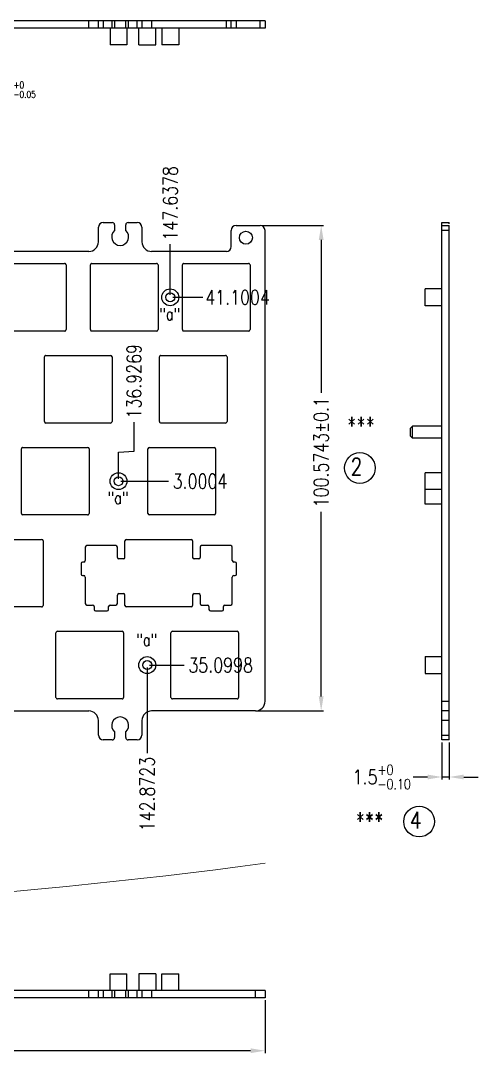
# Model space of a CAD drawing. Header units: inches. Extents: x 139 to 1075, y 623 to 991.
# Drawn here: x 467.6 to 562.3, y 669.1 to 884.4 of the extents above; entities that cross this region are included whole.
import ezdxf

# ---------------------------------------------------------------- set-up
doc = ezdxf.new("R2010")
doc.units = ezdxf.units.IN
doc.header["$LTSCALE"] = 1.21
doc.header["$MEASUREMENT"] = 0
doc.header["$PDMODE"] = 3
doc.header["$PDSIZE"] = 0.3125
doc.layers.get('0').update_dxf_attribs({"linetype": 'CONTINUOUS'})
doc.layers.get('Defpoints').update_dxf_attribs({"linetype": 'CONTINUOUS'})
doc.layers.add('尺寸', color=3, linetype='CONTINUOUS')
doc.styles.get("Standard").update_dxf_attribs({"font": 'simplex.shx', "width": 0.8, "bigfont": 'chineset.shx'})
doc.dimstyles.new('ISO-25', dxfattribs={"dimtxt": 3, "dimasz": 3, "dimexe": 0.5, "dimexo": 0.5, "dimgap": 0.5, "dimtad": 0, "dimdec": 4, "dimdsep": 46, "dimtxsty": 'Standard', "dimcen": 0, "dimclrd": 256, "dimclre": 256, "dimclrt": 256, "dimadec": 4, "dimazin": 2, "dimtfac": 1, "dimtdec": 4, "dimtmove": 0, "dimatfit": 3, "dimfxl": 1, "dimtolj": 1, "dimarcsym": 0})
doc.dimstyles.new('複本 ISO-25', dxfattribs={"dimtxt": 2, "dimasz": 2, "dimexe": 0.5, "dimexo": 0.5, "dimgap": 0.5, "dimtad": 0, "dimlfac": 0.5, "dimdsep": 46, "dimtxsty": 'Standard', "dimcen": 0, "dimclrd": 256, "dimclre": 256, "dimclrt": 256, "dimazin": 2, "dimtp": 0.1, "dimtm": 0.1, "dimtfac": 1, "dimtmove": 0, "dimatfit": 3, "dimfxl": 1, "dimtolj": 1, "dimarcsym": 0})

# ---------------------------------------------------------------- blocks, each defined once
blk = doc.blocks.new('*D45')
at = {"layer": 'Defpoints', "color": 0, "transparency": 16777216}
for p in [(188.2, 682.02), (518.2, 682.02), (188.2, 671.06)]:
    blk.add_point(p, dxfattribs=at)
at = {"layer": '尺寸', "lineweight": -2, "transparency": 16777216}
for p, q in [((188.2, 681.52), (188.2, 670.56)), ((518.2, 681.52), (518.2, 670.56)), ((191.2, 671.06), (326.23, 671.06)), ((515.2, 671.06), (343.91, 671.06))]:
    blk.add_line(p, q, dxfattribs=at)
at = {"layer": '尺寸', "transparency": 16777216}
for points in [[(191.2, 671.56), (191.2, 670.56), (188.2, 671.06)], [(515.2, 670.56), (515.2, 671.56), (518.2, 671.06)]]:
    blk.add_solid(points, dxfattribs=at)
at = {"layer": '尺寸', "transparency": 16777216, "insert": (335.07, 671.06), "char_height": 3, "attachment_point": 5}
blk.add_mtext('\\A1;\\A1;330%%p0.15', dxfattribs=at)
blk = doc.blocks.new('*D46')
at = {"layer": 'Defpoints', "color": 0, "transparency": 16777216}
for p in [(517.18, 842.03), (516.19, 741.45), (529.82, 741.45)]:
    blk.add_point(p, dxfattribs=at)
at = {"layer": '尺寸', "lineweight": -2, "transparency": 16777216}
for p, q in [((517.68, 842.03), (530.32, 842.03)), ((529.82, 839.03), (529.82, 807.39)), ((529.82, 744.45), (529.82, 782.74)), ((516.69, 741.45), (530.32, 741.45))]:
    blk.add_line(p, q, dxfattribs=at)
at = {"layer": '尺寸', "transparency": 16777216}
for points in [[(530.32, 839.03), (529.32, 839.03), (529.82, 842.03)], [(529.32, 744.45), (530.32, 744.45), (529.82, 741.45)]]:
    blk.add_solid(points, dxfattribs=at)
at = {"layer": '尺寸', "transparency": 16777216, "insert": (529.82, 795.06), "char_height": 3, "attachment_point": 5, "rotation": 90}
blk.add_mtext('\\A1;\\A1;100.5743%%p0.1', dxfattribs=at)
blk = doc.blocks.new('*D48')
at = {"layer": 'Defpoints', "color": 0, "transparency": 16777216}
for p in [(449.7, 876.84), (452.2, 876.84), (449.7, 870.17)]:
    blk.add_point(p, dxfattribs=at)
at = {"layer": '尺寸', "linetype": 'Continuous', "lineweight": -2, "transparency": 16777216}
for p, q in [((449.7, 876.34), (449.7, 869.67)), ((452.2, 876.34), (452.2, 869.67)), ((447.7, 870.17), (445.7, 870.17)), ((452.2, 870.17), (449.7, 870.17)), ((454.2, 870.17), (461.96, 870.17))]:
    blk.add_line(p, q, dxfattribs=at)
at = {"layer": '尺寸', "transparency": 16777216}
for points in [[(447.7, 869.84), (447.7, 870.51), (449.7, 870.17)], [(454.2, 870.51), (454.2, 869.84), (452.2, 870.17)]]:
    blk.add_solid(points, dxfattribs=at)
at = {"layer": '尺寸', "transparency": 16777216, "insert": (466.7, 870.17), "char_height": 2, "attachment_point": 5}
blk.add_mtext('\\A1;\\A1;2.5{\\H0.7x;\\S+0^ -0.05;}', dxfattribs=at)
blk = doc.blocks.new('*D57')
at = {"layer": 'Defpoints', "color": 0, "transparency": 16777216}
for p in [(498.57, 838.13), (498.57, 827.15), (350.93, 786.05)]:
    blk.add_point(p, dxfattribs=at)
at = {"layer": '尺寸', "lineweight": -2, "transparency": 16777216}
blk.add_line((498.57, 827.65), (498.57, 838.13), dxfattribs=at)
at = {"layer": '尺寸', "transparency": 16777216, "insert": (498.57, 846.63), "char_height": 3, "attachment_point": 5, "rotation": 90}
blk.add_mtext('\\A1;147.6378', dxfattribs=at)
blk = doc.blocks.new('*D58')
at = {"layer": 'Defpoints', "color": 0, "transparency": 16777216}
for p in [(498.57, 827.15), (505.31, 827.15), (350.93, 786.05)]:
    blk.add_point(p, dxfattribs=at)
at = {"layer": '尺寸', "lineweight": -2, "transparency": 16777216}
blk.add_line((499.07, 827.15), (505.31, 827.15), dxfattribs=at)
at = {"layer": '尺寸', "transparency": 16777216, "insert": (512.5, 827.15), "char_height": 3, "attachment_point": 5}
blk.add_mtext('\\A1;41.1004', dxfattribs=at)
blk = doc.blocks.new('*D59')
at = {"layer": 'Defpoints', "color": 0, "transparency": 16777216}
for p in [(491.06, 801.31), (487.85, 789.05), (350.93, 786.05)]:
    blk.add_point(p, dxfattribs=at)
at = {"layer": '尺寸', "lineweight": -2, "transparency": 16777216}
for p, q in [((491.06, 795.31), (491.06, 801.31)), ((487.85, 795.05), (491.06, 795.31)), ((487.85, 789.55), (487.85, 795.05))]:
    blk.add_line(p, q, dxfattribs=at)
at = {"layer": '尺寸', "transparency": 16777216, "insert": (491.06, 809.75), "char_height": 3, "attachment_point": 5, "rotation": 90}
blk.add_mtext('\\A1;136.9269', dxfattribs=at)
blk = doc.blocks.new('*D60')
at = {"layer": 'Defpoints', "color": 0, "transparency": 16777216}
for p in [(487.85, 789.05), (498.23, 789.05), (350.93, 786.05)]:
    blk.add_point(p, dxfattribs=at)
at = {"layer": '尺寸', "lineweight": -2, "transparency": 16777216}
blk.add_line((488.35, 789.05), (498.23, 789.05), dxfattribs=at)
at = {"layer": '尺寸', "transparency": 16777216, "insert": (504.73, 789.05), "char_height": 3, "attachment_point": 5}
blk.add_mtext('\\A1;3.0004', dxfattribs=at)
blk = doc.blocks.new('*D72')
at = {"layer": 'Defpoints', "color": 0, "transparency": 16777216}
for p in [(350.93, 786.05), (493.8, 750.95), (493.8, 732.74)]:
    blk.add_point(p, dxfattribs=at)
at = {"layer": '尺寸', "lineweight": -2, "transparency": 16777216}
blk.add_line((493.8, 750.45), (493.8, 732.74), dxfattribs=at)
at = {"layer": '尺寸', "transparency": 16777216, "insert": (493.8, 724.24), "char_height": 3, "attachment_point": 5, "rotation": 90}
blk.add_mtext('\\A1;142.8723', dxfattribs=at)
blk = doc.blocks.new('*D73')
at = {"layer": 'Defpoints', "color": 0, "transparency": 16777216}
for p in [(350.93, 786.05), (493.8, 750.95), (501.43, 750.95)]:
    blk.add_point(p, dxfattribs=at)
at = {"layer": '尺寸', "lineweight": -2, "transparency": 16777216}
blk.add_line((494.3, 750.95), (501.43, 750.95), dxfattribs=at)
at = {"layer": '尺寸', "transparency": 16777216, "insert": (509.01, 750.95), "char_height": 3, "attachment_point": 5}
blk.add_mtext('\\A1;35.0998', dxfattribs=at)
blk = doc.blocks.new('*D75')
at = {"layer": 'Defpoints', "color": 0, "transparency": 16777216}
for p in [(554.84, 735.45), (556.34, 735.45), (554.84, 727.77)]:
    blk.add_point(p, dxfattribs=at)
at = {"layer": '尺寸', "lineweight": -2, "transparency": 16777216}
for p, q in [((554.84, 734.95), (554.84, 727.27)), ((556.34, 734.95), (556.34, 727.27)), ((551.84, 727.77), (548.84, 727.77)), ((556.34, 727.77), (554.84, 727.77)), ((559.34, 727.77), (562.34, 727.77))]:
    blk.add_line(p, q, dxfattribs=at)
at = {"layer": '尺寸', "transparency": 16777216}
for points in [[(551.84, 727.27), (551.84, 728.27), (554.84, 727.77)], [(559.34, 728.27), (559.34, 727.27), (556.34, 727.77)]]:
    blk.add_solid(points, dxfattribs=at)
at = {"layer": '尺寸', "transparency": 16777216, "insert": (542.37, 727.77), "char_height": 3, "attachment_point": 5}
blk.add_mtext('\\A1;\\A1;1.5{\\H0.7x;\\S+0^ -0.10;}', dxfattribs=at)

msp = doc.modelspace()

# ---------------------------------------------------------------- linework, layer by layer
at = {"color": 7, "linetype": 'Continuous'}
for p, q in [((518.19579, 884.44341), (188.19579, 884.44341)), ((518.19579, 882.94341), (188.19579, 882.94341)), ((481.68596, 882.94341), (481.68596, 884.44341)), ((483.68596, 882.94341), (483.68596, 884.44341)), ((484.68596, 884.44341), (484.68596, 882.94341)), ((486.10494, 882.94341), (486.10494, 879.44341)), ((486.54579, 882.94341), (486.54579, 884.44341)), ((487.04579, 884.44341), (487.04579, 882.94341)), ((489.34579, 882.94341), (489.34579, 884.44341)), ((489.60494, 882.94341), (489.60494, 879.44341)), ((489.84579, 884.44341), (489.84579, 882.94341)), ((491.70561, 882.94341), (491.70561, 884.44341)), ((492.05029, 879.44341), (492.05029, 882.94341)), ((492.70561, 884.44341), (492.70561, 882.94341)), ((494.70561, 884.44341), (494.70561, 882.94341)), ((495.55029, 879.44341), (495.55029, 882.94341)), ((496.81579, 882.94341), (496.81579, 879.44341)), ((500.31579, 882.94341), (500.31579, 879.44341)), ((510.19579, 882.94341), (510.19579, 884.44341)), ((511.19579, 882.94341), (511.19579, 884.44341)), ((512.19579, 884.44341), (512.19579, 882.94341)), ((517.19579, 882.94341), (517.19579, 884.44341)), ((518.19579, 884.44341), (518.19579, 882.94341)), ((489.60494, 879.44341), (486.10494, 879.44341)), ((492.05029, 879.44341), (495.55029, 879.44341)), ((500.31579, 879.44341), (496.81579, 879.44341)), ((484.68596, 842.65411), (486.54579, 842.65411)), ((487.04579, 842.15411), (487.04579, 840.9732)), ((489.34579, 840.9732), (489.34579, 842.15411)), ((489.84579, 842.65411), (491.70561, 842.65411)), ((512.19579, 842.02841), (517.19579, 842.02841)), ((554.83868, 735.45411), (554.83868, 842.65411)), ((554.83868, 842.65411), (556.33868, 842.65411)), ((554.83868, 842.02841), (556.33868, 842.02841)), ((556.33868, 842.3612), (556.33868, 842.65411)), ((556.33868, 735.45411), (556.33868, 842.02841)), ((483.68596, 838.65411), (483.68596, 841.65411)), ((492.70561, 841.65411), (492.70561, 838.65411)), ((511.19579, 837.65411), (511.19579, 841.02841)), ((518.19579, 743.45411), (518.19579, 841.02841)), ((556.33868, 841.02841), (554.83868, 841.02841)), ((481.68596, 836.65411), (404.70561, 836.65411)), ((510.19579, 836.65411), (494.70561, 836.65411)), ((463.29597, 834.15341), (476.69515, 834.15341)), ((476.99529, 833.85332), (476.99529, 820.45419)), ((482.04599, 820.45401), (482.04599, 833.8535)), ((482.34597, 834.15341), (495.74515, 834.15341)), ((496.04529, 833.85332), (496.04529, 820.45419)), ((501.09579, 820.45426), (501.09579, 833.85326)), ((501.39597, 834.15341), (514.79515, 834.15341)), ((515.09534, 833.85326), (515.09534, 820.45426)), ((554.83868, 828.90376), (551.33868, 828.90376)), ((551.33868, 825.40539), (551.33868, 828.90212)), ((554.83868, 825.40376), (551.33868, 825.40376)), ((476.69515, 820.15411), (463.29597, 820.15411)), ((495.74515, 820.15411), (482.34597, 820.15411)), ((514.79515, 820.15411), (501.39597, 820.15411)), ((472.52099, 801.4041), (472.52099, 814.80341)), ((472.82105, 815.10341), (486.22023, 815.10341)), ((486.52029, 814.80341), (486.52029, 801.4041)), ((496.33329, 801.40425), (496.33329, 814.80326)), ((496.63347, 815.10341), (510.03265, 815.10341)), ((510.33283, 814.80326), (510.33283, 801.40425)), ((486.22023, 801.10411), (472.82105, 801.10411)), ((510.03265, 801.10411), (496.63347, 801.10411)), ((548.33868, 800.05411), (548.73868, 800.45411)), ((548.33868, 798.35491), (548.33868, 800.0533)), ((548.73868, 797.95411), (548.73868, 800.45411)), ((554.83868, 800.45411), (548.73868, 800.45411)), ((548.33868, 798.35411), (548.73868, 797.95411)), ((554.83868, 797.95411), (548.73868, 797.95411)), ((467.75849, 782.3541), (467.75849, 795.75341)), ((468.05855, 796.05341), (481.45773, 796.05341)), ((481.75779, 795.75341), (481.75779, 782.3541)), ((493.95209, 782.35341), (493.95209, 795.75341)), ((494.25209, 796.05341), (507.65209, 796.05341)), ((507.95209, 795.75341), (507.95209, 782.35341)), ((554.83868, 790.80376), (551.33868, 790.80376)), ((551.33868, 784.30504), (551.33868, 790.80212)), ((554.83868, 787.30376), (551.33868, 787.30376)), ((554.83868, 784.30341), (551.33868, 784.30341)), ((481.45773, 782.05411), (468.05855, 782.05411)), ((507.65209, 782.05341), (494.25209, 782.05341)), ((458.53361, 777.00331), (471.93266, 777.00331)), ((472.23279, 776.70326), (472.23279, 763.30395)), ((480.96779, 775.40391), (480.96779, 772.60391)), ((487.31779, 775.70391), (481.26779, 775.70391)), ((487.61779, 773.25391), (487.61779, 775.40391)), ((489.19279, 773.25391), (489.19279, 776.70391)), ((489.49279, 777.00391), (502.89279, 777.00391)), ((503.19279, 776.70391), (503.19279, 773.25391)), ((504.76779, 775.40391), (504.76779, 773.25391)), ((511.11779, 775.70391), (505.06779, 775.70391)), ((511.41779, 772.60391), (511.41779, 775.40391)), ((480.08779, 772.00391), (480.08779, 769.80391)), ((480.66779, 772.30391), (480.38779, 772.30391)), ((488.89279, 772.95391), (487.91779, 772.95391)), ((504.46779, 772.95391), (503.49279, 772.95391)), ((511.99779, 772.30391), (511.71779, 772.30391)), ((512.29779, 769.80391), (512.29779, 772.00391)), ((480.38779, 769.50391), (480.66779, 769.50391)), ((480.96779, 769.20391), (480.96779, 763.70391)), ((511.41779, 763.70391), (511.41779, 769.20391)), ((511.71779, 769.50391), (511.99779, 769.50391)), ((487.61779, 763.70391), (487.61779, 765.45391)), ((487.91779, 765.75391), (488.89279, 765.75391)), ((489.19279, 763.30391), (489.19279, 765.45391)), ((503.19279, 765.45391), (503.19279, 763.30391)), ((503.49279, 765.75391), (504.46779, 765.75391)), ((504.76779, 765.45391), (504.76779, 763.70391)), ((471.93266, 763.00391), (458.53361, 763.00391)), ((481.26779, 763.40391), (482.49779, 763.40391)), ((482.79779, 763.10391), (482.79779, 762.50391)), ((485.79779, 762.50391), (485.79779, 763.10391)), ((486.09779, 763.40391), (487.31779, 763.40391)), ((502.89279, 763.00391), (489.49279, 763.00391)), ((505.06779, 763.40391), (506.28779, 763.40391)), ((506.58779, 763.10391), (506.58779, 762.50391)), ((509.58779, 762.50391), (509.58779, 763.10391)), ((509.88779, 763.40391), (511.11779, 763.40391)), ((483.09779, 762.20391), (485.49779, 762.20391)), ((506.88779, 762.20391), (509.28779, 762.20391)), ((474.90099, 744.2536), (474.90099, 757.65354)), ((475.20204, 757.95331), (488.59924, 757.95331)), ((488.90029, 757.65369), (488.90029, 744.25345)), ((498.71329, 744.25405), (498.71329, 757.65309)), ((499.01446, 757.95331), (512.41166, 757.95331)), ((512.71283, 757.6531), (512.71283, 744.25405)), ((551.33868, 752.70357), (554.83868, 752.70357)), ((551.33868, 752.70352), (551.33868, 749.20362)), ((551.33868, 749.20357), (554.83868, 749.20357)), ((488.59924, 743.95384), (475.20204, 743.95384)), ((512.41166, 743.95384), (499.01446, 743.95384)), ((554.83868, 743.45411), (556.33868, 743.45411)), ((404.70561, 741.45411), (481.68596, 741.45411)), ((516.19579, 741.45411), (494.70561, 741.45411)), ((556.33868, 741.45411), (554.83868, 741.45411)), ((483.68596, 736.45411), (483.68596, 739.45411)), ((492.70561, 739.45411), (492.70561, 736.45411)), ((556.33868, 739.45411), (554.83868, 739.45411)), ((487.04579, 737.13502), (487.04579, 735.95411)), ((489.34579, 735.95411), (489.34579, 737.13502)), ((486.54579, 735.45411), (484.68596, 735.45411)), ((491.70561, 735.45411), (489.84579, 735.45411)), ((554.83868, 736.45411), (556.33868, 736.45411)), ((556.33868, 735.45411), (554.83868, 735.45411)), ((486.10494, 687.01526), (489.60494, 687.01526)), ((486.10494, 683.51526), (486.10494, 687.01526)), ((489.60494, 683.51526), (489.60494, 687.01526)), ((495.55029, 687.01526), (492.05029, 687.01526)), ((492.05029, 687.01526), (492.05029, 683.51526)), ((495.55029, 687.01526), (495.55029, 683.51526)), ((496.81579, 687.01526), (500.31579, 687.01526)), ((496.81579, 683.51526), (496.81579, 687.01526)), ((500.31579, 683.51526), (500.31579, 687.01526)), ((518.19579, 683.51526), (188.19579, 683.51526)), ((481.68596, 682.01526), (481.68596, 683.51526)), ((483.68596, 682.01526), (483.68596, 683.51526)), ((484.68596, 683.51526), (484.68596, 682.01526)), ((486.54579, 682.01526), (486.54579, 683.51526)), ((487.04579, 683.51526), (487.04579, 682.01526)), ((489.34579, 682.01526), (489.34579, 683.51526)), ((489.84579, 683.51526), (489.84579, 682.01526)), ((491.70561, 682.01526), (491.70561, 683.51526)), ((492.70561, 683.51526), (492.70561, 682.01526)), ((494.70561, 683.51526), (494.70561, 682.01526)), ((516.19579, 682.01526), (516.19579, 683.51526)), ((518.19579, 683.51526), (518.19579, 682.01526)), ((518.19579, 682.01526), (188.19579, 682.01526))]:
    msp.add_line(p, q, dxfattribs=at)
for centre, radius in [((514.2344, 839.50341), 1.35), ((498.56579, 827.15376), 1.75), ((498.56579, 827.15376), 0.925), ((487.85494, 789.05376), 1.75), ((487.85494, 789.05376), 0.925), ((493.80029, 750.95357), 1.75), ((493.80029, 750.95357), 0.925)]:
    msp.add_circle(centre, radius, dxfattribs=at)
for centre, radius, start, end in [((484.68596, 841.65411), 1, 90, 180), ((486.54579, 842.15411), 0.5, 0, 90), ((489.84579, 842.15411), 0.5, 90, 180), ((491.70561, 841.65411), 1, 0, 90), ((512.19579, 841.02841), 1, 90, 180), ((517.19579, 841.02841), 1, 0, 90), ((488.19579, 839.65411), 1.75, 131.0823331, 48.9176669), ((481.68596, 838.65411), 2, 270, 0), ((494.70561, 838.65411), 2, 180, 270), ((510.19579, 837.65411), 1, 270, 0), ((476.69534, 833.85326), 0.3, 0.0592131, 90.1067654), ((482.34579, 833.85326), 0.3, 89.8213587, 179.8582391), ((495.74534, 833.85326), 0.3, 0.0592131, 90.1067654), ((501.39579, 833.85326), 0.3, 89.821399, 180), ((514.79534, 833.85326), 0.3, 0, 90.1067355), ((476.69534, 820.45426), 0.3, 269.8213889, 359.9645133), ((482.34579, 820.45426), 0.3, 180, 270.0356266), ((495.74534, 820.45426), 0.3, 269.8213889, 359.9645133), ((501.39579, 820.45426), 0.3, 180, 270.1067355), ((514.79534, 820.45426), 0.3, 269.821399, 0), ((472.82086, 814.80326), 0.3, 89.8213738, 179.9113414), ((486.22041, 814.80326), 0.3, 0.1477442, 90.1068102), ((496.63328, 814.80326), 0.3, 89.8213979, 179.99645), ((510.03283, 814.80326), 0.3, 0.0059282, 90.1067385), ((472.82086, 801.40426), 0.3, 180.1477442, 270.1068102), ((486.22041, 801.40426), 0.3, 269.8213738, 359.9113414), ((496.63328, 801.40426), 0.3, 180.0059282, 270.1067385), ((510.03283, 801.40426), 0.3, 269.8213979, 359.99645), ((468.05836, 795.75326), 0.3, 89.8213738, 179.9113414), ((481.45791, 795.75326), 0.3, 0.1477442, 90.1068102), ((494.25209, 795.75341), 0.3, 90, 180), ((507.65209, 795.75341), 0.3, 0, 90), ((468.05836, 782.35426), 0.3, 180.1477442, 270.1068102), ((481.45791, 782.35426), 0.3, 269.8213738, 359.9113414), ((494.25209, 782.35341), 0.3, 180, 270), ((507.65209, 782.35341), 0.3, 270, 0), ((471.93291, 776.70311), 0.3, 0.147736, 90.142476), ((481.26779, 775.40391), 0.3, 90, 180), ((487.31779, 775.40391), 0.3, 0, 90), ((489.49279, 776.70391), 0.3, 90, 180), ((502.89279, 776.70391), 0.3, 0, 90), ((505.06779, 775.40391), 0.3, 90, 180), ((511.11779, 775.40391), 0.3, 0, 90), ((487.91779, 773.25391), 0.3, 180, 270), ((488.89279, 773.25391), 0.3, 270, 0), ((503.49279, 773.25391), 0.3, 180, 270), ((504.46779, 773.25391), 0.3, 270, 0), ((480.38779, 772.00391), 0.3, 90, 180), ((480.66779, 772.60391), 0.3, 270, 0), ((511.71779, 772.60391), 0.3, 180, 270), ((511.99779, 772.00391), 0.3, 0, 90), ((480.38779, 769.80391), 0.3, 180, 270), ((480.66779, 769.20391), 0.3, 0, 90), ((511.71779, 769.20391), 0.3, 90, 180), ((511.99779, 769.80391), 0.3, 270, 0), ((487.91779, 765.45391), 0.3, 90, 180), ((488.89279, 765.45391), 0.3, 0, 90), ((503.49279, 765.45391), 0.3, 90, 180), ((504.46779, 765.45391), 0.3, 0, 90), ((471.93291, 763.30411), 0.3, 269.9525032, 359.970293), ((481.26779, 763.70391), 0.3, 180, 270), ((482.49779, 763.10391), 0.3, 0, 90), ((483.09779, 762.50391), 0.3, 180, 270), ((485.49779, 762.50391), 0.3, 270, 0), ((486.09779, 763.10391), 0.3, 90, 180), ((487.31779, 763.70391), 0.3, 270, 0), ((489.49279, 763.30391), 0.3, 180, 270), ((502.89279, 763.30391), 0.3, 270, 0), ((505.06779, 763.70391), 0.3, 180, 270), ((506.28779, 763.10391), 0.3, 0, 90), ((506.88779, 762.50391), 0.3, 180, 270), ((509.28779, 762.50391), 0.3, 270, 0), ((509.88779, 763.10391), 0.3, 90, 180), ((511.11779, 763.70391), 0.3, 270, 0), ((475.20086, 757.65307), 0.3, 89.9441956, 180), ((488.60041, 757.65307), 0.3, 0.029707, 90.0558044), ((499.01328, 757.65307), 0.3, 89.9441956, 180), ((512.41283, 757.65307), 0.3, 0.001188, 90.0558044), ((475.20086, 744.25407), 0.3, 180, 270.0558044), ((488.60041, 744.25407), 0.3, 269.9441956, 359.970293), ((499.01328, 744.25407), 0.3, 180, 270.0558044), ((512.41283, 744.25407), 0.3, 269.9441956, 359.998812), ((516.19579, 743.45411), 2, 270, 0), ((481.68596, 739.45411), 2, 0, 90), ((494.70561, 739.45411), 2, 90, 180), ((488.19579, 738.45411), 1.75, 311.0823331, 228.9176669), ((484.68596, 736.45411), 1, 180, 270), ((486.54579, 735.95411), 0.5, 270, 0), ((489.84579, 735.95411), 0.5, 180, 270), ((491.70561, 736.45411), 1, 270, 0)]:
    msp.add_arc(centre, radius, start, end, dxfattribs=at)
at = {"layer": '尺寸'}
for centre in [(537.83563, 791.79254), (550.10785, 718.53415)]:
    msp.add_circle(centre, 3.18522, dxfattribs=at)
at = {"layer": '尺寸', "lineweight": 15}
msp.add_arc((353.19579, 1945.85906), 1246.93927, 262.3960915, 277.6039085, dxfattribs=at)

# ---------------------------------------------------------------- texts
at = {"color": 2, "linetype": 'Continuous', "attachment_point": 3, "line_spacing_factor": 0.9}
for s, insert, char_height, width in [('"a"', (500.63966, 824.93246), 2.5, 7.979104), ('***', (540.95229, 802.40281), 3.5, 12.0066605), ('2', (538.32633, 793.82765), 3.5, 3.7781659), ('"a"', (489.92881, 786.83246), 2.5, 7.979104), ('"a"', (495.87416, 757.41169), 2.5, 7.979104), ('***', (542.71642, 720.49215), 3.5, 12.0066605), ('4', (550.59854, 720.56926), 3.5, 3.7781659)]:
    msp.add_mtext(s, dxfattribs=dict(at, insert=insert, char_height=char_height, width=width))

# ---------------------------------------------------------------- dimensions: what is measured, and where the dimension line sits
at = {"layer": '尺寸', "linetype": 'Continuous'}
dim = msp.add_linear_dim(base=(449.69564, 870.17196), p1=(452.19564, 876.84341), p2=(449.69564, 876.84341), text='\\A1;2.5{\\H0.7x;\\S+0^ -0.05;}', dimstyle='複本 ISO-25', override={"dimtxsty": 'Standard'}, dxfattribs=at)
dim.commit()
dim.dimension.update_dxf_attribs({"geometry": '*D48', "text_midpoint": (466.69564, 870.17196), "dimtype": 160})
at = {"layer": '尺寸'}
for feature_location, offset, dtype, origin, picture, middle in [((498.56579, 827.15376), (0, 10.9782), 1, (350.92799, 786.05341), '*D57', (498.56579, 846.63195)), ((498.5657875232, 827.1537556867), (6.7463147999, 0), 0, (350.9279875238, 786.0534056853), '*D58', (512.4978166089, 827.1537556867)), ((487.8549375226, 789.0537556867), (3.2074361485, 12.2530020231), 1, (350.9279875238, 786.0534056853), '*D59', (491.0623736711, 809.7496148526)), ((487.8549375226, 789.0537556867), (10.3782112131, 0), 0, (350.9279875238, 786.0534056853), '*D60', (504.7331487356, 789.0537556867)), ((493.80029, 750.95357), (0, -18.21707), 1, (350.92799, 786.05341), '*D72', (493.80029, 724.2365)), ((493.80029, 750.95357), (7.62566, 0), 0, (350.92799, 786.05341), '*D73', (509.01166, 750.95357))]:
    dim = msp.add_ordinate_dim(feature_location=feature_location, offset=offset, dtype=dtype, origin=origin, dimstyle='ISO-25', override={"dimtxsty": 'Standard'}, dxfattribs=at)
    dim.commit()
    dim.dimension.update_dxf_attribs({"geometry": picture, "text_midpoint": middle})
dim = msp.add_linear_dim(base=(529.82439, 741.45411), p1=(517.1785, 842.02841), p2=(516.19258, 741.45411), angle=90, text='\\A1;<>%%p0.1', dimstyle='ISO-25', override={"dimtxsty": 'Standard'}, dxfattribs=at)
dim.commit()
dim.dimension.update_dxf_attribs({"geometry": '*D46', "text_midpoint": (529.82439, 795.06364), "dimtype": 160})
dim = msp.add_linear_dim(base=(554.83868, 727.77262), p1=(556.33868, 735.45411), p2=(554.83868, 735.45411), text='\\A1;<>{\\H0.7x;\\S+0^ -0.10;}', dimstyle='ISO-25', override={"dimtxsty": 'Standard'}, dxfattribs=at)
dim.commit()
dim.dimension.update_dxf_attribs({"geometry": '*D75', "text_midpoint": (542.37296, 727.77262)})
dim = msp.add_linear_dim(base=(188.19579, 671.06252), p1=(518.19579, 682.01526), p2=(188.19579, 682.01526), text='\\A1;<>%%p0.15', dimstyle='ISO-25', override={"dimtxsty": 'Standard'}, dxfattribs=at)
dim.commit()
dim.dimension.update_dxf_attribs({"geometry": '*D45', "text_midpoint": (335.07085, 671.06252), "dimtype": 160})

doc.saveas('drawing.dxf')
